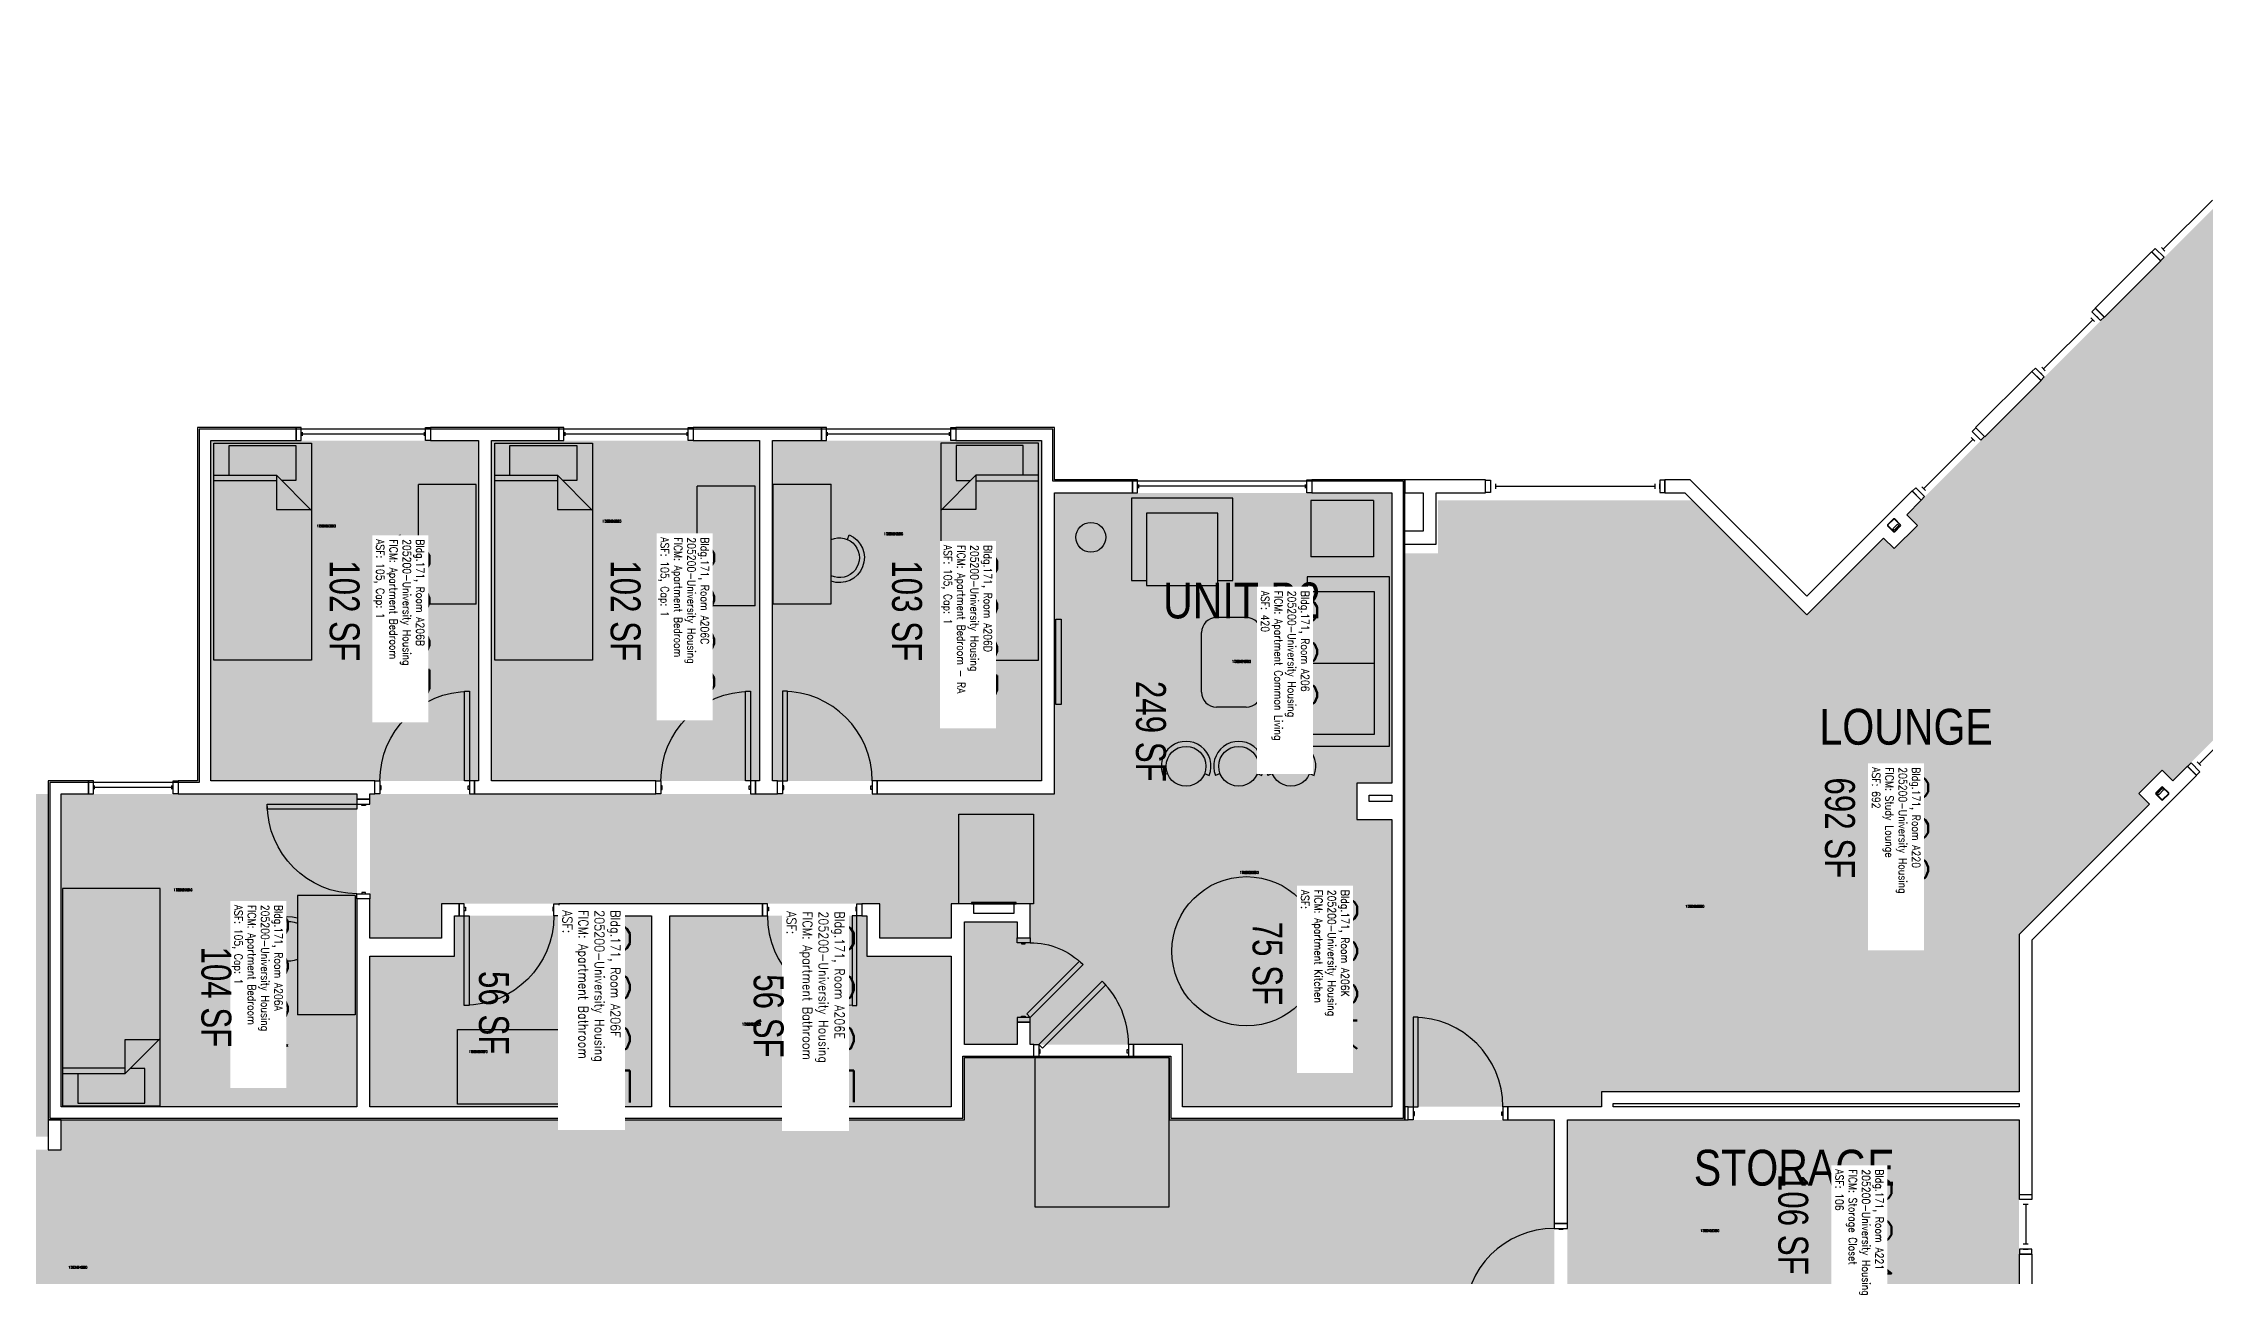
# Model space of a CAD drawing. Header units: inches. Extents: x -24 to 3257, y -489 to 2081.
# Drawn here: x 1097 to 1966, y 1105 to 1601 of the extents above; entities that cross this region are included whole.
import ezdxf
from ezdxf.enums import TextEntityAlignment as Align

# ---------------------------------------------------------------- set-up
doc = ezdxf.new("R2010")
doc.units = ezdxf.units.IN
doc.header["$LTSCALE"] = 48
doc.header["$MEASUREMENT"] = 0
for name, color, linetype in [('A-AREA-IDEN', 1, 'Continuous'), ('A-AREA-UNIT', 1, 'Continuous'), ('A-DOOR', 2, 'Continuous'), ('A-FLOR-ACCS', 2, 'Continuous'), ('A-FURN', 3, 'Continuous'), ('A-GLAZ', 1, 'Continuous'), ('A-IDEN-RNUM', 7, 'Continuous'), ('A-IDEN-SNUM', 4, 'Continuous'), ('A-IDEN-VNUM', 4, 'Continuous'), ('A-WALL', 5, 'Continuous'), ('AREA-TEXT', 3, 'Continuous'), ('E-POWR', 2, 'Continuous'), ('Rooms-Category-Color', 7, 'Continuous'), ('Rooms-College-Color', 7, 'Continuous'), ('Rooms-Department-Color', 7, 'Continuous'), ('Rooms-Division-Color', 7, 'Continuous'), ('Rooms-Information', 7, 'Continuous')]:
    doc.layers.add(name, color=color, linetype=linetype)
doc.styles.add('AREA', font='arial.ttf', dxfattribs={"width": 0.75, "height": 12})
doc.styles.add('ROOMSNUMBER', font='txt.shx', dxfattribs={"height": 0.03})
doc.styles.add('ROOMVNUMBER', font='simplex.shx', dxfattribs={"width": 0.85})
doc.styles.get("Standard").update_dxf_attribs({"font": 'ARIALN.TTF'})

# ---------------------------------------------------------------- blocks, each defined once
blk = doc.blocks.new('A$C4D89189E')
for p, q in [((0, 48), (0, 0)), ((0, 48), (23.25, 48)), ((23.25, 48), (23.25, 0)), ((29.75, 22.18), (30.53, 20.35)), ((0, 0), (23.25, 0.01))]:
    blk.add_line(p, q)
for radius, start, end in [(10, 293.20604, 109.52969), (8, 245.29988, 114.70012)]:
    blk.add_arc((26.59, 29.54), radius, start, end)
blk = doc.blocks.new('LUVSEAT')
at = {"layer": 'A-FURN'}
for p, q in [((-6, 28), (-35, 28)), ((-35, 28), (-35, -29.21)), ((0, 34), (-33, 34)), ((-33, 34), (-33, 28)), ((-6, -29.21), (-6, 28)), ((0, -34), (0, 34)), ((-35, -0.6), (-6, -0.6)), ((-35, -29.21), (-6, -29.21)), ((-33, -29.21), (-33, -34)), ((-33, -34), (0, -34))]:
    blk.add_line(p, q, dxfattribs=at)
blk = doc.blocks.new('Bar stool')
at = {"layer": 'A-FURN'}
for p, q in [((-7.43, -2.97), (-9.29, -3.71)), ((7.43, -2.97), (9.29, -3.71))]:
    blk.add_line(p, q, dxfattribs=at)
blk.add_circle((0, 0), 8, dxfattribs=at)
blk.add_arc((0, 0), 10, 338.20604, 201.79396, dxfattribs=at)
blk = doc.blocks.new('5ft_Diameter')
blk.add_circle((0, 0), 30)
blk = doc.blocks.new('30x48')
at = {"layer": 'A-FLOR-ACCS'}
blk.add_lwpolyline([(0, 30), (48, 30), (48, 0), (0, 0)], close=True, dxfattribs=at)
blk = doc.blocks.new('HC 54X60')
at = {"layer": 'A-FLOR-ACCS'}
blk.add_lwpolyline([(455.59, -685.59), (455.59, -745.59), (509.59, -745.59), (509.59, -685.59)], close=True, dxfattribs=at)
blk = doc.blocks.new('BED_TWIN')
at = {"linetype": 'Continuous'}
for p, q in [((87.250002, 19.500025), (0, 19.500025)), ((0, 19.500025), (0, -19.740625)), ((12.96, 19.500025), (12.96, -5.659925)), ((15.12, -5.659925), (15.12, 19.500025)), ((87.250002, -19.740625), (87.250002, 19.504725)), ((12.96, 13.379975), (0.99222, 13.379975)), ((1, 13.376575), (1, -13.500025)), ((27.040597, -19.740625), (12.96, -5.659925)), ((12.96, -5.659925), (26.64, -5.659925)), ((15, -13.500025), (15, -7.717325)), ((26.64, -5.659925), (26.64, -19.340025)), ((1, -13.500025), (15, -13.500025)), ((0, -19.740625), (87.252733, -19.740625))]:
    blk.add_line(p, q, dxfattribs=at)
blk = doc.blocks.new('TV')
at = {"layer": 'A-FURN'}
blk.add_lwpolyline([(464.06, -449.82), (466.21, -449.82), (466.21, -484.13), (464.06, -484.13)], close=True, dxfattribs=at)
blk = doc.blocks.new('singleseat')
at = {"layer": 'A-FURN'}
for p, q in [((535.06, -401.29), (494.46, -401.29)), ((494.46, -401.29), (494.46, -434.29)), ((529.06, -407.29), (500.46, -407.29)), ((500.46, -407.29), (500.46, -436.29)), ((529.06, -436.29), (529.06, -407.29)), ((529.06, -436.29), (529.06, -407.29)), ((535.06, -434.29), (535.06, -401.29)), ((494.46, -434.29), (500.46, -434.29)), ((529.06, -434.29), (533.85, -434.29)), ((529.06, -434.29), (535.06, -434.29)), ((500.46, -436.29), (529.06, -436.29))]:
    blk.add_line(p, q, dxfattribs=at)

msp = doc.modelspace()

# ---------------------------------------------------------------- hatches: boundary and pattern name
h = msp.add_hatch()
h.set_pattern_fill('ANSI31', color=256, style=0)
h.set_pattern_definition([(45, (1039.71383, 1819.33743), (-0.088388348, 0.088388348), [])])
h.paths.add_polyline_path([(1371.18, 1235.39), (1429.92, 1235.39), (1429.92, 1226.18), (1371.18, 1226.18)], flags=9)
at = {"layer": 'Rooms-Category-Color', "true_color": 0x728ef3}
for points in [[(1890.7, 1179.49), (1890.7, 1242.8), (1943.08, 1295.17), (1938.83, 1299.41), (1948.2, 1308.78), (1952.45, 1304.54), (2141.96, 1494.05), (2035.07, 1600.94), (1845.56, 1411.43), (1849.8, 1407.18), (1840.43, 1397.82), (1836.19, 1402.06), (1805.39, 1371.26), (1759.4, 1417.24), (1657.2, 1417.24), (1657.2, 1395.99), (1643.95, 1395.99), (1643.95, 1173.49), (1722.95, 1173.49), (1722.95, 1179.49)], [(1164.2, 1441.24), (1271.82, 1441.24), (1271.82, 1304.49), (1164.2, 1304.49)], [(1277.07, 1441.24), (1384.7, 1441.24), (1384.7, 1304.49), (1277.07, 1304.49)], [(1389.95, 1441.24), (1497.95, 1441.24), (1497.95, 1304.49), (1389.95, 1304.49)], [(1638.7, 1303.62), (1554.55, 1303.62), (1554.55, 1198.49), (1493.43, 1198.49), (1493.43, 1207.44), (1488.18, 1207.44), (1488.18, 1198.49), (1466.98, 1198.49), (1466.98, 1247.87), (1488.18, 1247.87), (1488.18, 1241.44), (1493.43, 1241.44), (1493.43, 1255.12), (1461.73, 1255.12), (1461.73, 1241.24), (1432.98, 1241.24), (1432.98, 1255.12), (1256.95, 1255.12), (1256.95, 1241.24), (1228.2, 1241.24), (1228.2, 1299.24), (1503.2, 1299.24), (1503.2, 1420.24), (1638.7, 1420.24)], [(1554.55, 1173.49), (1554.55, 1303.62), (1624.7, 1303.62), (1624.7, 1288.99), (1638.7, 1288.99), (1638.7, 1173.49)], [(915.25, 1299.24), (1098.95, 1299.24), (1098.95, 1161.5), (915.25, 1161.5)], [(1104.2, 1173.49), (1104.2, 1299.24), (1222.95, 1299.24), (1222.95, 1173.49)], [(1228.2, 1173.49), (1341.34, 1173.49), (1341.34, 1250.24), (1262.2, 1250.24), (1262.2, 1233.99), (1228.2, 1233.99)], [(1348.59, 1250.24), (1348.59, 1173.49), (1461.73, 1173.49), (1461.73, 1233.99), (1427.73, 1233.99), (1427.73, 1250.24)], [(1890.7, 1084.25), (1890.7, 1168.24), (1709.2, 1168.24), (1709.2, 1084.25)]]:
    msp.add_hatch(color=171, dxfattribs=at).paths.add_polyline_path(points)
at = {"layer": 'Rooms-Category-Color', "true_color": 0xadadad}
msp.add_hatch(color=253, dxfattribs=at).paths.add_polyline_path([(547.22, 1084.25), (609.5, 1084.25), (609.5, 965.5), (687.5, 965.5), (687.5, 1084.25), (855.25, 1084.25), (855.25, 1060.25), (1158.95, 1060.25), (1158.95, 1084.25), (1578.7, 1084.25), (1703.95, 1084.25), (1703.95, 1168.24), (1549.3, 1168.24), (1549.3, 1193.24), (1466.98, 1193.24), (1466.98, 1168.24), (1104.2, 1168.24), (1104.2, 1156.25), (910, 1156.25), (910, 1168.24), (547.22, 1168.24), (547.22, 1084.25)])
at = {"layer": 'Rooms-College-Color', "true_color": 0xadadad}
for points in [[(1890.7, 1179.49), (1890.7, 1242.8), (1943.08, 1295.17), (1938.83, 1299.41), (1948.2, 1308.78), (1952.45, 1304.54), (2141.96, 1494.05), (2035.07, 1600.94), (1845.56, 1411.43), (1849.8, 1407.18), (1840.43, 1397.82), (1836.19, 1402.06), (1805.39, 1371.26), (1759.4, 1417.24), (1657.2, 1417.24), (1657.2, 1395.99), (1643.95, 1395.99), (1643.95, 1173.49), (1722.95, 1173.49), (1722.95, 1179.49)], [(1164.2, 1441.24), (1271.82, 1441.24), (1271.82, 1304.49), (1164.2, 1304.49)], [(1277.07, 1441.24), (1384.7, 1441.24), (1384.7, 1304.49), (1277.07, 1304.49)], [(1389.95, 1441.24), (1497.95, 1441.24), (1497.95, 1304.49), (1389.95, 1304.49)], [(1638.7, 1303.62), (1554.55, 1303.62), (1554.55, 1198.49), (1493.43, 1198.49), (1493.43, 1207.44), (1488.18, 1207.44), (1488.18, 1198.49), (1466.98, 1198.49), (1466.98, 1247.87), (1488.18, 1247.87), (1488.18, 1241.44), (1493.43, 1241.44), (1493.43, 1255.12), (1461.73, 1255.12), (1461.73, 1241.24), (1432.98, 1241.24), (1432.98, 1255.12), (1256.95, 1255.12), (1256.95, 1241.24), (1228.2, 1241.24), (1228.2, 1299.24), (1503.2, 1299.24), (1503.2, 1420.24), (1638.7, 1420.24)], [(1554.55, 1173.49), (1554.55, 1303.62), (1624.7, 1303.62), (1624.7, 1288.99), (1638.7, 1288.99), (1638.7, 1173.49)], [(915.25, 1299.24), (1098.95, 1299.24), (1098.95, 1161.5), (915.25, 1161.5)], [(1104.2, 1173.49), (1104.2, 1299.24), (1222.95, 1299.24), (1222.95, 1173.49)], [(1228.2, 1173.49), (1341.34, 1173.49), (1341.34, 1250.24), (1262.2, 1250.24), (1262.2, 1233.99), (1228.2, 1233.99)], [(1348.59, 1250.24), (1348.59, 1173.49), (1461.73, 1173.49), (1461.73, 1233.99), (1427.73, 1233.99), (1427.73, 1250.24)], [(547.22, 1084.25), (609.5, 1084.25), (609.5, 965.5), (687.5, 965.5), (687.5, 1084.25), (855.25, 1084.25), (855.25, 1060.25), (1158.95, 1060.25), (1158.95, 1084.25), (1578.7, 1084.25), (1703.95, 1084.25), (1703.95, 1168.24), (1549.3, 1168.24), (1549.3, 1193.24), (1466.98, 1193.24), (1466.98, 1168.24), (1104.2, 1168.24), (1104.2, 1156.25), (910, 1156.25), (910, 1168.24), (547.22, 1168.24), (547.22, 1084.25)], [(1890.7, 1084.25), (1890.7, 1168.24), (1709.2, 1168.24), (1709.2, 1084.25)]]:
    msp.add_hatch(color=253, dxfattribs=at).paths.add_polyline_path(points)
at = {"layer": 'Rooms-Department-Color', "true_color": 0x604aed}
for points in [[(1890.7, 1179.49), (1890.7, 1242.8), (1943.08, 1295.17), (1938.83, 1299.41), (1948.2, 1308.78), (1952.45, 1304.54), (2141.96, 1494.05), (2035.07, 1600.94), (1845.56, 1411.43), (1849.8, 1407.18), (1840.43, 1397.82), (1836.19, 1402.06), (1805.39, 1371.26), (1759.4, 1417.24), (1657.2, 1417.24), (1657.2, 1395.99), (1643.95, 1395.99), (1643.95, 1173.49), (1722.95, 1173.49), (1722.95, 1179.49)], [(1164.2, 1441.24), (1271.82, 1441.24), (1271.82, 1304.49), (1164.2, 1304.49)], [(1277.07, 1441.24), (1384.7, 1441.24), (1384.7, 1304.49), (1277.07, 1304.49)], [(1389.95, 1441.24), (1497.95, 1441.24), (1497.95, 1304.49), (1389.95, 1304.49)], [(1638.7, 1303.62), (1554.55, 1303.62), (1554.55, 1198.49), (1493.43, 1198.49), (1493.43, 1207.44), (1488.18, 1207.44), (1488.18, 1198.49), (1466.98, 1198.49), (1466.98, 1247.87), (1488.18, 1247.87), (1488.18, 1241.44), (1493.43, 1241.44), (1493.43, 1255.12), (1461.73, 1255.12), (1461.73, 1241.24), (1432.98, 1241.24), (1432.98, 1255.12), (1256.95, 1255.12), (1256.95, 1241.24), (1228.2, 1241.24), (1228.2, 1299.24), (1503.2, 1299.24), (1503.2, 1420.24), (1638.7, 1420.24)], [(1554.55, 1173.49), (1554.55, 1303.62), (1624.7, 1303.62), (1624.7, 1288.99), (1638.7, 1288.99), (1638.7, 1173.49)], [(915.25, 1299.24), (1098.95, 1299.24), (1098.95, 1161.5), (915.25, 1161.5)], [(1104.2, 1173.49), (1104.2, 1299.24), (1222.95, 1299.24), (1222.95, 1173.49)], [(1228.2, 1173.49), (1341.34, 1173.49), (1341.34, 1250.24), (1262.2, 1250.24), (1262.2, 1233.99), (1228.2, 1233.99)], [(1348.59, 1250.24), (1348.59, 1173.49), (1461.73, 1173.49), (1461.73, 1233.99), (1427.73, 1233.99), (1427.73, 1250.24)], [(1890.7, 1084.25), (1890.7, 1168.24), (1709.2, 1168.24), (1709.2, 1084.25)]]:
    msp.add_hatch(color=173, dxfattribs=at).paths.add_polyline_path(points)
at = {"layer": 'Rooms-Department-Color', "true_color": 0xacacac}
msp.add_hatch(color=253, dxfattribs=at).paths.add_polyline_path([(547.22, 1084.25), (609.5, 1084.25), (609.5, 965.5), (687.5, 965.5), (687.5, 1084.25), (855.25, 1084.25), (855.25, 1060.25), (1158.95, 1060.25), (1158.95, 1084.25), (1578.7, 1084.25), (1703.95, 1084.25), (1703.95, 1168.24), (1549.3, 1168.24), (1549.3, 1193.24), (1466.98, 1193.24), (1466.98, 1168.24), (1104.2, 1168.24), (1104.2, 1156.25), (910, 1156.25), (910, 1168.24), (547.22, 1168.24), (547.22, 1084.25)])
at = {"layer": 'Rooms-Division-Color', "true_color": 0x604aed}
for points in [[(1890.7, 1179.49), (1890.7, 1242.8), (1943.08, 1295.17), (1938.83, 1299.41), (1948.2, 1308.78), (1952.45, 1304.54), (2141.96, 1494.05), (2035.07, 1600.94), (1845.56, 1411.43), (1849.8, 1407.18), (1840.43, 1397.82), (1836.19, 1402.06), (1805.39, 1371.26), (1759.4, 1417.24), (1657.2, 1417.24), (1657.2, 1395.99), (1643.95, 1395.99), (1643.95, 1173.49), (1722.95, 1173.49), (1722.95, 1179.49)], [(1164.2, 1441.24), (1271.82, 1441.24), (1271.82, 1304.49), (1164.2, 1304.49)], [(1277.07, 1441.24), (1384.7, 1441.24), (1384.7, 1304.49), (1277.07, 1304.49)], [(1389.95, 1441.24), (1497.95, 1441.24), (1497.95, 1304.49), (1389.95, 1304.49)], [(1638.7, 1303.62), (1554.55, 1303.62), (1554.55, 1198.49), (1493.43, 1198.49), (1493.43, 1207.44), (1488.18, 1207.44), (1488.18, 1198.49), (1466.98, 1198.49), (1466.98, 1247.87), (1488.18, 1247.87), (1488.18, 1241.44), (1493.43, 1241.44), (1493.43, 1255.12), (1461.73, 1255.12), (1461.73, 1241.24), (1432.98, 1241.24), (1432.98, 1255.12), (1256.95, 1255.12), (1256.95, 1241.24), (1228.2, 1241.24), (1228.2, 1299.24), (1503.2, 1299.24), (1503.2, 1420.24), (1638.7, 1420.24)], [(1554.55, 1173.49), (1554.55, 1303.62), (1624.7, 1303.62), (1624.7, 1288.99), (1638.7, 1288.99), (1638.7, 1173.49)], [(915.25, 1299.24), (1098.95, 1299.24), (1098.95, 1161.5), (915.25, 1161.5)], [(1104.2, 1173.49), (1104.2, 1299.24), (1222.95, 1299.24), (1222.95, 1173.49)], [(1228.2, 1173.49), (1341.34, 1173.49), (1341.34, 1250.24), (1262.2, 1250.24), (1262.2, 1233.99), (1228.2, 1233.99)], [(1348.59, 1250.24), (1348.59, 1173.49), (1461.73, 1173.49), (1461.73, 1233.99), (1427.73, 1233.99), (1427.73, 1250.24)], [(1890.7, 1084.25), (1890.7, 1168.24), (1709.2, 1168.24), (1709.2, 1084.25)]]:
    msp.add_hatch(color=173, dxfattribs=at).paths.add_polyline_path(points)
at = {"layer": 'Rooms-Division-Color', "true_color": 0xadadad}
msp.add_hatch(color=253, dxfattribs=at).paths.add_polyline_path([(547.22, 1084.25), (609.5, 1084.25), (609.5, 965.5), (687.5, 965.5), (687.5, 1084.25), (855.25, 1084.25), (855.25, 1060.25), (1158.95, 1060.25), (1158.95, 1084.25), (1578.7, 1084.25), (1703.95, 1084.25), (1703.95, 1168.24), (1549.3, 1168.24), (1549.3, 1193.24), (1466.98, 1193.24), (1466.98, 1168.24), (1104.2, 1168.24), (1104.2, 1156.25), (910, 1156.25), (910, 1168.24), (547.22, 1168.24), (547.22, 1084.25)])

# ---------------------------------------------------------------- linework, layer by layer
at = {"layer": 'A-AREA-UNIT'}
for p, q in [((1159.57, 1445.87), (1159.57, 1303.87)), ((1502.57, 1445.87), (1159.57, 1445.87)), ((1502.57, 1424.87), (1502.57, 1445.87)), ((1643.32, 1424.87), (1502.57, 1424.87)), ((1643.32, 1168.87), (1643.32, 1424.87)), ((1159.57, 1303.87), (1099.57, 1303.87)), ((1099.57, 1303.87), (1099.57, 1168.87)), ((1466.35, 1168.87), (1466.35, 1193.87)), ((1466.35, 1193.87), (1549.93, 1193.87)), ((1549.93, 1193.87), (1549.93, 1168.87)), ((1099.57, 1168.87), (1466.35, 1168.87)), ((1549.93, 1168.87), (1643.32, 1168.87))]:
    msp.add_line(p, q, dxfattribs=at)
at = {"layer": 'A-DOOR'}
for p, q in [((1840.17, 1409.75), (1837.87, 1407.45)), ((1840.3, 1409.62), (1838, 1407.32)), ((1842.86, 1407.32), (1840.56, 1409.62)), ((1842.99, 1407.45), (1840.7, 1409.75)), ((1837.87, 1406.92), (1840.17, 1404.62)), ((1838, 1407.05), (1840.3, 1404.75)), ((1840.56, 1404.75), (1842.86, 1407.05)), ((1840.7, 1404.62), (1842.99, 1406.92)), ((1947.94, 1301.98), (1945.64, 1299.68)), ((1945.64, 1299.15), (1947.94, 1296.85)), ((1948.07, 1301.84), (1945.77, 1299.55)), ((1945.77, 1299.28), (1948.07, 1296.98)), ((1950.63, 1299.55), (1948.34, 1301.84)), ((1948.34, 1296.98), (1950.63, 1299.28)), ((1950.77, 1299.68), (1948.47, 1301.98)), ((1948.47, 1296.85), (1950.77, 1299.15)), ((1649.32, 1209.49), (1647.32, 1209.49)), ((1647.32, 1209.49), (1647.32, 1173.49)), ((1649.32, 1173.49), (1649.32, 1209.49)), ((1645.32, 1168.24), (1645.32, 1173.49)), ((1645.32, 1173.49), (1647.32, 1173.49)), ((1647.32, 1173.49), (1649.32, 1173.49)), ((1647.32, 1173.49), (1647.32, 1168.24)), ((1685.32, 1173.49), (1683.32, 1173.49)), ((1683.32, 1173.49), (1683.32, 1168.24)), ((1685.32, 1168.24), (1685.32, 1173.49)), ((1647.32, 1168.24), (1645.32, 1168.24)), ((1647.82, 1171.49), (1647.32, 1171.49)), ((1647.32, 1171.49), (1647.32, 1169.99)), ((1647.32, 1169.99), (1647.82, 1169.99)), ((1647.82, 1169.99), (1647.82, 1171.49)), ((1682.82, 1169.99), (1682.82, 1171.49)), ((1682.82, 1171.49), (1683.32, 1171.49)), ((1683.32, 1169.99), (1682.82, 1169.99)), ((1683.32, 1171.49), (1683.32, 1169.99)), ((1683.32, 1168.24), (1685.32, 1168.24)), ((1709.2, 1126.63), (1703.95, 1126.63)), ((1703.95, 1126.63), (1703.95, 1124.63)), ((1703.95, 1124.63), (1709.2, 1124.63)), ((1705.95, 1124.13), (1705.95, 1124.63)), ((1705.95, 1124.63), (1707.45, 1124.63)), ((1707.45, 1124.13), (1705.95, 1124.13)), ((1707.45, 1124.63), (1707.45, 1124.13)), ((1709.2, 1124.63), (1709.2, 1126.63))]:
    msp.add_line(p, q, dxfattribs=at)
for points in [[(1268.2, 1304.49), (1266.2, 1304.49), (1266.2, 1340.49), (1268.2, 1340.49)], [(1381.07, 1304.49), (1379.07, 1304.49), (1379.07, 1340.49), (1381.07, 1340.49)], [(1393.95, 1304.49), (1395.95, 1304.49), (1395.95, 1340.49), (1393.95, 1340.49)], [(1232.2, 1299.24), (1230.2, 1299.24), (1230.2, 1304.49), (1232.2, 1304.49)], [(1268.2, 1299.24), (1270.2, 1299.24), (1270.2, 1304.49), (1268.2, 1304.49)], [(1345.07, 1299.24), (1343.07, 1299.24), (1343.07, 1304.49), (1345.07, 1304.49)], [(1381.07, 1299.24), (1383.07, 1299.24), (1383.07, 1304.49), (1381.07, 1304.49)], [(1393.95, 1299.24), (1391.95, 1299.24), (1391.95, 1304.49), (1393.95, 1304.49)], [(1429.95, 1299.24), (1431.95, 1299.24), (1431.95, 1304.49), (1429.95, 1304.49)], [(1222.95, 1295.12), (1222.95, 1293.12), (1186.95, 1293.12), (1186.95, 1295.12)], [(1228.2, 1295.12), (1228.2, 1297.12), (1222.95, 1297.12), (1222.95, 1295.12)], [(1226.45, 1295.12), (1226.45, 1294.62), (1224.95, 1294.62), (1224.95, 1295.12)], [(1232.2, 1300.99), (1232.7, 1300.99), (1232.7, 1302.49), (1232.2, 1302.49)], [(1268.2, 1300.99), (1267.7, 1300.99), (1267.7, 1302.49), (1268.2, 1302.49)], [(1345.07, 1300.99), (1345.57, 1300.99), (1345.57, 1302.49), (1345.07, 1302.49)], [(1381.07, 1300.99), (1380.57, 1300.99), (1380.57, 1302.49), (1381.07, 1302.49)], [(1393.95, 1300.99), (1394.45, 1300.99), (1394.45, 1302.49), (1393.95, 1302.49)], [(1429.95, 1300.99), (1429.45, 1300.99), (1429.45, 1302.49), (1429.95, 1302.49)], [(1228.2, 1259.12), (1228.2, 1257.12), (1222.95, 1257.12), (1222.95, 1259.12)], [(1226.45, 1259.12), (1226.45, 1259.62), (1224.95, 1259.62), (1224.95, 1259.12)], [(1266.09, 1255.12), (1264.09, 1255.12), (1264.09, 1250.24), (1266.09, 1250.24)], [(1266.09, 1253.74), (1266.59, 1253.74), (1266.59, 1252.24), (1266.09, 1252.24)], [(1302.09, 1253.74), (1301.59, 1253.74), (1301.59, 1252.24), (1302.09, 1252.24)], [(1302.09, 1255.12), (1304.09, 1255.12), (1304.09, 1250.24), (1302.09, 1250.24)], [(1387.84, 1255.12), (1385.84, 1255.12), (1385.84, 1250.24), (1387.84, 1250.24)], [(1387.84, 1253.74), (1388.34, 1253.74), (1388.34, 1252.24), (1387.84, 1252.24)], [(1423.84, 1253.74), (1423.34, 1253.74), (1423.34, 1252.24), (1423.84, 1252.24)], [(1423.84, 1255.12), (1425.84, 1255.12), (1425.84, 1250.24), (1423.84, 1250.24)], [(1266.09, 1250.24), (1268.09, 1250.24), (1268.09, 1214.24), (1266.09, 1214.24)], [(1423.84, 1250.24), (1421.84, 1250.24), (1421.84, 1214.24), (1423.84, 1214.24)], [(1488.18, 1239.44), (1488.18, 1241.44), (1493.43, 1241.44), (1493.43, 1239.44)], [(1489.93, 1239.44), (1489.93, 1238.94), (1491.43, 1238.94), (1491.43, 1239.44)], [(1493.43, 1209.44), (1492.01, 1210.86), (1513.23, 1232.07), (1514.64, 1230.66)], [(1496.91, 1198.49), (1498.33, 1197.08), (1523.78, 1222.54), (1522.37, 1223.95)], [(1488.18, 1209.44), (1488.18, 1207.44), (1493.43, 1207.44), (1493.43, 1209.44)], [(1489.93, 1209.44), (1489.93, 1209.94), (1491.43, 1209.94), (1491.43, 1209.44)], [(1496.91, 1193.24), (1494.91, 1193.24), (1494.91, 1198.49), (1496.91, 1198.49)], [(1496.91, 1194.99), (1497.41, 1194.99), (1497.41, 1196.49), (1496.91, 1196.49)], [(1532.91, 1194.99), (1532.41, 1194.99), (1532.41, 1196.49), (1532.91, 1196.49)], [(1532.91, 1193.24), (1534.91, 1193.24), (1534.91, 1198.49), (1532.91, 1198.49)]]:
    msp.add_lwpolyline(points, close=True, dxfattribs=at)
for centre, radius, start, end in [((1838.13, 1407.18), 0.375, 135, 225), ((1838.13, 1407.18), 0.187, 135, 225), ((1840.43, 1409.48), 0.375, 45, 135), ((1840.43, 1409.48), 0.188, 45, 135), ((1842.73, 1407.18), 0.188, 315, 45), ((1842.73, 1407.18), 0.375, 315, 45), ((1840.43, 1404.89), 0.375, 225, 315), ((1840.43, 1404.89), 0.188, 225, 315), ((1393.95, 1304.49), 36, 0, 90), ((1945.9, 1299.41), 0.375, 135, 225), ((1945.9, 1299.41), 0.187, 135, 225), ((1948.2, 1301.71), 0.375, 45, 135), ((1948.2, 1297.11), 0.375, 225, 315), ((1948.2, 1301.71), 0.188, 45, 135), ((1948.2, 1297.11), 0.188, 225, 315), ((1950.5, 1299.41), 0.188, 315, 45), ((1950.5, 1299.41), 0.375, 315, 45), ((1423.84, 1250.24), 36, 180, 270), ((1496.91, 1198.49), 36, 0, 45), ((1647.32, 1173.49), 36, 360, 90), ((1703.95, 1088.63), 36, 90, 180)]:
    msp.add_arc(centre, radius, start, end, dxfattribs=at)
at = {"layer": 'A-DOOR', "extrusion": (0, 0, -1)}
for centre, radius, start, end in [((-1268.2, 1304.49), 36, 0, 90), ((-1381.07, 1304.49), 36, 0, 90), ((-1222.95, 1295.12), 36, 270, 0), ((-1266.09, 1250.24), 36, 180, 270), ((-1493.43, 1209.44), 30, 90, 135)]:
    msp.add_arc(centre, radius, start, end, dxfattribs=at)
at = {"layer": 'A-FLOR-ACCS'}
msp.add_lwpolyline([(1464.78, 1255.12), (1464.78, 1291.12), (1494.78, 1291.12), (1494.78, 1255.12)], close=True, dxfattribs=at)
at = {"layer": 'A-FURN'}
for p, q in [((1606.14, 1417.22), (1606.14, 1394.47)), ((1631.39, 1417.22), (1606.14, 1417.22)), ((1631.39, 1417.22), (1631.39, 1394.47)), ((1631.39, 1394.47), (1606.14, 1394.47)), ((1562.24, 1340.11), (1562.24, 1364.11)), ((1580.24, 1370.11), (1568.24, 1370.11)), ((1586.24, 1340.11), (1586.24, 1364.11)), ((1580.24, 1334.11), (1568.24, 1334.11))]:
    msp.add_line(p, q, dxfattribs=at)
for centre, radius in [((1517.8, 1402.37), 6), ((1598.18, 1310.35), 8)]:
    msp.add_circle(centre, radius, dxfattribs=at)
for centre, start, end in [((1568.24, 1364.11), 90, 180), ((1580.24, 1364.11), 0, 90), ((1568.24, 1340.11), 180, 270), ((1580.24, 1340.11), 270, 0)]:
    msp.add_arc(centre, 6, start, end, dxfattribs=at)
at = {"layer": 'A-GLAZ'}
for p, q in [((1948.54, 1518.12), (1968.34, 1537.92)), ((1943.95, 1517.06), (1945.36, 1518.48)), ((1947.48, 1513.53), (1943.95, 1517.06)), ((1945.36, 1518.48), (1948.9, 1514.94)), ((1946.42, 1517.42), (1947.84, 1516)), ((1948.9, 1514.94), (1947.48, 1513.53)), ((1947.84, 1518.83), (1949.25, 1517.42)), ((1921.32, 1494.44), (1919.91, 1493.02)), ((1924.85, 1490.9), (1921.32, 1494.44)), ((1920.26, 1489.84), (1900.46, 1470.04)), ((1919.55, 1490.55), (1920.97, 1489.13)), ((1919.91, 1493.02), (1923.44, 1489.49)), ((1920.97, 1491.96), (1922.38, 1490.55)), ((1923.44, 1489.49), (1924.85, 1490.9)), ((1895.86, 1468.98), (1897.28, 1470.4)), ((1899.4, 1465.45), (1895.86, 1468.98)), ((1897.28, 1470.4), (1900.81, 1466.86)), ((1899.75, 1467.92), (1898.34, 1469.33)), ((1899.75, 1470.75), (1901.17, 1469.33)), ((1900.81, 1466.86), (1899.4, 1465.45)), ((1201.04, 1443.12), (1201.04, 1444.62)), ((1250.04, 1443.87), (1201.04, 1443.87)), ((1250.04, 1443.12), (1250.04, 1444.62)), ((1306.57, 1443.12), (1306.57, 1444.62)), ((1355.57, 1443.87), (1306.57, 1443.87)), ((1355.57, 1443.12), (1355.57, 1444.62)), ((1412.04, 1443.12), (1412.04, 1444.62)), ((1461.04, 1443.87), (1412.04, 1443.87)), ((1461.04, 1443.12), (1461.04, 1444.62)), ((1871.47, 1442.46), (1872.88, 1441.05)), ((1873.24, 1446.35), (1871.82, 1444.94)), ((1871.82, 1444.94), (1875.36, 1441.4)), ((1872.88, 1443.88), (1874.3, 1442.46)), ((1876.77, 1442.82), (1873.24, 1446.35)), ((1875.36, 1441.4), (1876.77, 1442.82)), ((1872.18, 1441.76), (1852.38, 1421.96)), ((1676.33, 1420.37), (1676.33, 1425.37)), ((1676.33, 1425.37), (1678.33, 1425.37)), ((1678.33, 1425.37), (1678.33, 1420.37)), ((1748.33, 1425.37), (1746.33, 1425.37)), ((1746.33, 1425.37), (1746.33, 1420.37)), ((1748.33, 1420.37), (1748.33, 1425.37)), ((1537.08, 1422.12), (1537.08, 1423.62)), ((1604.08, 1422.87), (1537.08, 1422.87)), ((1604.08, 1422.12), (1604.08, 1423.62)), ((1678.33, 1420.37), (1676.33, 1420.37)), ((1678.33, 1423.87), (1678.33, 1421.87)), ((1680.33, 1423.87), (1680.33, 1421.87)), ((1680.33, 1422.87), (1744.33, 1422.87)), ((1744.33, 1423.87), (1744.33, 1421.87)), ((1746.33, 1421.87), (1746.33, 1423.87)), ((1746.33, 1420.37), (1748.33, 1420.37)), ((1847.78, 1420.9), (1849.19, 1422.31)), ((1851.32, 1417.36), (1847.78, 1420.9)), ((1849.19, 1422.31), (1852.73, 1418.78)), ((1851.67, 1419.84), (1850.26, 1421.25)), ((1852.73, 1418.78), (1851.32, 1417.36)), ((1851.67, 1422.67), (1853.08, 1421.25)), ((1982.78, 1331.16), (1962.98, 1311.36)), ((1963.68, 1310.65), (1962.27, 1312.07)), ((1959.79, 1311.71), (1958.38, 1310.3)), ((1958.38, 1310.3), (1961.92, 1306.76)), ((1963.33, 1308.18), (1959.79, 1311.71)), ((1960.86, 1310.65), (1962.27, 1309.24)), ((1961.92, 1306.76), (1963.33, 1308.18)), ((1117.58, 1301.12), (1117.58, 1302.62)), ((1148.58, 1301.87), (1117.58, 1301.87)), ((1148.58, 1301.12), (1148.58, 1302.62)), ((1890.83, 1136.25), (1890.83, 1138.25)), ((1890.83, 1138.25), (1895.83, 1138.25)), ((1895.83, 1138.25), (1895.83, 1136.25)), ((1895.83, 1136.25), (1890.83, 1136.25)), ((1894.33, 1136.25), (1892.33, 1136.25)), ((1894.33, 1134.25), (1892.33, 1134.25)), ((1893.33, 1134.25), (1893.33, 1118.25)), ((1890.83, 1116.25), (1890.83, 1114.25)), ((1895.83, 1116.25), (1890.83, 1116.25)), ((1890.83, 1114.25), (1895.83, 1114.25)), ((1894.33, 1118.25), (1892.33, 1118.25)), ((1892.33, 1116.25), (1894.33, 1116.25)), ((1895.83, 1114.25), (1895.83, 1116.25))]:
    msp.add_line(p, q, dxfattribs=at)
for points in [[(1200.54, 1446.49), (1198.54, 1446.49), (1198.54, 1441.24), (1200.54, 1441.24)], [(1250.54, 1446.49), (1252.54, 1446.49), (1252.54, 1441.24), (1250.54, 1441.24)], [(1306.07, 1446.49), (1304.07, 1446.49), (1304.07, 1441.24), (1306.07, 1441.24)], [(1356.07, 1446.49), (1358.07, 1446.49), (1358.07, 1441.24), (1356.07, 1441.24)], [(1411.54, 1446.49), (1409.54, 1446.49), (1409.54, 1441.24), (1411.54, 1441.24)], [(1461.54, 1446.49), (1463.54, 1446.49), (1463.54, 1441.24), (1461.54, 1441.24)], [(1536.58, 1425.49), (1534.58, 1425.49), (1534.58, 1420.24), (1536.58, 1420.24)], [(1604.58, 1425.49), (1606.58, 1425.49), (1606.58, 1420.24), (1604.58, 1420.24)], [(1117.08, 1304.49), (1115.08, 1304.49), (1115.08, 1299.24), (1117.08, 1299.24)], [(1149.08, 1304.49), (1151.08, 1304.49), (1151.08, 1299.24), (1149.08, 1299.24)]]:
    msp.add_lwpolyline(points, close=True, dxfattribs=at)
at = {"layer": 'A-WALL'}
for p, q in [((1943.86, 1517.15), (1921.23, 1494.53)), ((1924.94, 1490.81), (1947.57, 1513.44)), ((1947.57, 1513.44), (1943.86, 1517.15)), ((1921.23, 1494.53), (1924.94, 1490.81)), ((1895.78, 1469.07), (1873.15, 1446.44)), ((1899.49, 1465.36), (1895.78, 1469.07)), ((1876.86, 1442.73), (1899.49, 1465.36)), ((1158.95, 1446.49), (1158.95, 1304.49)), ((1198.54, 1446.49), (1158.95, 1446.49)), ((1198.54, 1441.24), (1198.54, 1446.49)), ((1252.54, 1446.49), (1252.54, 1441.24)), ((1304.07, 1446.49), (1252.54, 1446.49)), ((1304.07, 1441.24), (1304.07, 1446.49)), ((1409.54, 1446.49), (1358.07, 1446.49)), ((1358.07, 1446.49), (1358.07, 1441.24)), ((1409.54, 1441.24), (1409.54, 1446.49)), ((1503.2, 1446.49), (1463.54, 1446.49)), ((1463.54, 1446.49), (1463.54, 1441.24)), ((1503.2, 1425.49), (1503.2, 1446.49)), ((1873.15, 1446.44), (1876.86, 1442.73)), ((1164.2, 1304.49), (1164.2, 1441.24)), ((1164.2, 1441.24), (1198.54, 1441.24)), ((1252.54, 1441.24), (1271.82, 1441.24)), ((1271.82, 1441.24), (1271.82, 1304.49)), ((1277.07, 1304.49), (1277.07, 1441.24)), ((1277.07, 1441.24), (1304.07, 1441.24)), ((1358.07, 1441.24), (1384.7, 1441.24)), ((1384.7, 1441.24), (1384.7, 1304.49)), ((1389.95, 1441.24), (1409.54, 1441.24)), ((1389.95, 1304.49), (1389.95, 1441.24)), ((1463.54, 1441.24), (1497.95, 1441.24)), ((1497.95, 1441.24), (1497.95, 1304.49)), ((1534.58, 1425.49), (1503.2, 1425.49)), ((1534.58, 1420.24), (1534.58, 1425.49)), ((1643.95, 1425.49), (1606.58, 1425.49)), ((1606.58, 1425.49), (1606.58, 1420.24)), ((1676.33, 1425.49), (1643.95, 1425.49)), ((1643.95, 1425.49), (1643.95, 1420.24)), ((1643.95, 1168.24), (1643.95, 1425.49)), ((1676.33, 1420.24), (1676.33, 1425.49)), ((1758.58, 1425.49), (1748.33, 1425.49)), ((1748.33, 1425.49), (1748.33, 1420.24)), ((1805.39, 1378.68), (1758.58, 1425.49)), ((1503.2, 1299.24), (1503.2, 1420.24)), ((1503.2, 1420.24), (1534.58, 1420.24)), ((1606.58, 1420.24), (1638.7, 1420.24)), ((1638.7, 1420.24), (1638.7, 1303.62)), ((1643.95, 1420.24), (1651.32, 1420.24)), ((1651.32, 1420.24), (1651.32, 1404.87)), ((1656.57, 1420.24), (1676.33, 1420.24)), ((1656.57, 1399.62), (1656.57, 1420.24)), ((1748.33, 1420.24), (1756.4, 1420.24)), ((1756.4, 1420.24), (1805.39, 1371.26)), ((1847.69, 1420.99), (1805.39, 1378.68)), ((1845.56, 1411.43), (1851.4, 1417.27)), ((1851.4, 1417.27), (1847.69, 1420.99)), ((1839.9, 1405.77), (1841.85, 1407.71)), ((1841.85, 1407.71), (1842.38, 1407.18)), ((1849.8, 1407.18), (1845.56, 1411.43)), ((1651.32, 1404.87), (1643.32, 1404.87)), ((1643.32, 1404.87), (1643.32, 1399.62)), ((1643.32, 1399.62), (1656.57, 1399.62)), ((1805.39, 1371.26), (1836.19, 1402.06)), ((1836.19, 1402.06), (1840.43, 1397.82)), ((1840.43, 1405.24), (1839.9, 1405.77)), ((1840.43, 1397.82), (1849.8, 1407.18)), ((1842.38, 1407.18), (1840.43, 1405.24)), ((1115.08, 1304.49), (1098.95, 1304.49)), ((1098.95, 1304.49), (1098.95, 1168.24)), ((1115.08, 1299.24), (1115.08, 1304.49)), ((1158.95, 1304.49), (1151.08, 1304.49)), ((1151.08, 1304.49), (1151.08, 1299.24)), ((1230.2, 1304.49), (1164.2, 1304.49)), ((1230.2, 1299.24), (1230.2, 1304.49)), ((1271.82, 1304.49), (1270.2, 1304.49)), ((1270.2, 1304.49), (1270.2, 1299.24)), ((1343.07, 1304.49), (1277.07, 1304.49)), ((1343.07, 1299.24), (1343.07, 1304.49)), ((1384.7, 1304.49), (1383.07, 1304.49)), ((1383.07, 1304.49), (1383.07, 1299.24)), ((1391.95, 1304.49), (1389.95, 1304.49)), ((1391.95, 1299.24), (1391.95, 1304.49)), ((1497.95, 1304.49), (1431.95, 1304.49)), ((1431.95, 1304.49), (1431.95, 1299.24)), ((1624.7, 1303.62), (1624.7, 1288.99)), ((1638.7, 1303.62), (1624.7, 1303.62)), ((1895.95, 1240.62), (1962, 1306.67)), ((1948.2, 1308.78), (1938.83, 1299.41)), ((1952.45, 1304.54), (1948.2, 1308.78)), ((1958.29, 1310.39), (1952.45, 1304.54)), ((1962, 1306.67), (1958.29, 1310.39)), ((1104.2, 1299.24), (1115.08, 1299.24)), ((1104.2, 1173.49), (1104.2, 1299.24)), ((1151.08, 1299.24), (1159.57, 1299.24)), ((1159.57, 1299.24), (1222.95, 1299.24)), ((1222.95, 1299.24), (1222.95, 1297.12)), ((1222.95, 1297.12), (1228.2, 1297.12)), ((1228.2, 1299.24), (1230.2, 1299.24)), ((1228.2, 1297.12), (1228.2, 1299.24)), ((1270.2, 1299.24), (1343.07, 1299.24)), ((1383.07, 1299.24), (1391.95, 1299.24)), ((1431.95, 1299.24), (1503.2, 1299.24)), ((1629.57, 1296.24), (1629.57, 1298.74)), ((1629.57, 1298.74), (1638.7, 1298.74)), ((1638.7, 1296.24), (1629.57, 1296.24)), ((1638.7, 1298.74), (1638.7, 1296.24)), ((1943.08, 1295.17), (1890.7, 1242.8)), ((1938.83, 1299.41), (1943.08, 1295.17)), ((1946.26, 1299.41), (1948.2, 1301.36)), ((1946.79, 1298.88), (1946.26, 1299.41)), ((1948.73, 1300.83), (1946.79, 1298.88)), ((1948.2, 1301.36), (1948.73, 1300.83)), ((1624.7, 1288.99), (1638.7, 1288.99)), ((1638.7, 1288.99), (1638.7, 1173.49)), ((1228.2, 1257.12), (1222.95, 1257.12)), ((1222.95, 1257.12), (1222.95, 1254.49)), ((1222.95, 1254.49), (1222.95, 1173.49)), ((1228.2, 1254.49), (1228.2, 1257.12)), ((1228.2, 1241.24), (1228.2, 1254.49)), ((1264.09, 1255.12), (1256.95, 1255.12)), ((1256.95, 1255.12), (1256.95, 1241.24)), ((1264.09, 1250.24), (1264.09, 1255.12)), ((1385.84, 1255.12), (1304.09, 1255.12)), ((1304.09, 1255.12), (1304.09, 1250.24)), ((1385.84, 1250.24), (1385.84, 1255.12)), ((1432.98, 1255.12), (1425.84, 1255.12)), ((1425.84, 1255.12), (1425.84, 1250.24)), ((1432.98, 1241.24), (1432.98, 1255.12)), ((1493.43, 1255.12), (1461.73, 1255.12)), ((1461.73, 1255.12), (1461.73, 1241.24)), ((1493.43, 1241.44), (1493.43, 1255.12)), ((1262.2, 1250.24), (1264.09, 1250.24)), ((1262.2, 1233.99), (1262.2, 1250.24)), ((1304.09, 1250.24), (1341.34, 1250.24)), ((1341.34, 1250.24), (1341.34, 1173.49)), ((1348.59, 1250.24), (1385.84, 1250.24)), ((1348.59, 1173.49), (1348.59, 1250.24)), ((1425.84, 1250.24), (1427.73, 1250.24)), ((1427.73, 1250.24), (1427.73, 1233.99)), ((1466.98, 1247.87), (1488.18, 1247.87)), ((1466.98, 1198.49), (1466.98, 1247.87)), ((1488.18, 1247.87), (1488.18, 1241.44)), ((1890.7, 1242.8), (1890.7, 1179.49)), ((1256.95, 1241.24), (1228.2, 1241.24)), ((1228.2, 1173.49), (1228.2, 1233.99)), ((1228.2, 1233.99), (1262.2, 1233.99)), ((1427.73, 1233.99), (1461.73, 1233.99)), ((1461.73, 1241.24), (1432.98, 1241.24)), ((1461.73, 1233.99), (1461.73, 1173.49)), ((1488.18, 1241.44), (1493.43, 1241.44)), ((1895.95, 1138.25), (1895.95, 1240.62)), ((1493.43, 1207.44), (1488.18, 1207.44)), ((1488.18, 1207.44), (1488.18, 1198.49)), ((1493.43, 1198.49), (1493.43, 1207.44)), ((1488.18, 1198.49), (1466.98, 1198.49)), ((1466.98, 1193.24), (1494.91, 1193.24)), ((1466.98, 1168.24), (1466.98, 1193.24)), ((1494.91, 1198.49), (1493.43, 1198.49)), ((1494.91, 1193.24), (1494.91, 1198.49)), ((1554.55, 1198.49), (1534.91, 1198.49)), ((1534.91, 1198.49), (1534.91, 1193.24)), ((1534.91, 1193.24), (1549.3, 1193.24)), ((1549.3, 1193.24), (1549.3, 1168.24)), ((1554.55, 1173.49), (1554.55, 1198.49)), ((1222.95, 1173.49), (1104.2, 1173.49)), ((1341.34, 1173.49), (1228.2, 1173.49)), ((1461.73, 1173.49), (1348.59, 1173.49)), ((1638.7, 1173.49), (1554.55, 1173.49)), ((1645.32, 1173.49), (1643.95, 1173.49)), ((1643.95, 1173.49), (1643.95, 1168.24)), ((1645.32, 1168.24), (1645.32, 1173.49)), ((1685.32, 1173.49), (1685.32, 1168.24)), ((1722.95, 1173.49), (1685.32, 1173.49)), ((1890.7, 1179.49), (1722.95, 1179.49)), ((1722.95, 1179.49), (1722.95, 1173.49)), ((1727.58, 1174.87), (1890.7, 1174.87)), ((1727.58, 1173.49), (1727.58, 1174.87)), ((1890.7, 1173.49), (1727.58, 1173.49)), ((1890.7, 1174.87), (1890.7, 1173.49)), ((1098.95, 1168.24), (1098.95, 1156.25)), ((1104.2, 1168.24), (1098.95, 1168.24)), ((1098.95, 1168.24), (1227.57, 1168.24)), ((1104.2, 1156.25), (1104.2, 1168.24)), ((1227.57, 1168.24), (1466.98, 1168.24)), ((1549.3, 1168.24), (1643.95, 1168.24)), ((1643.95, 1168.24), (1645.32, 1168.24)), ((1685.32, 1168.24), (1703.95, 1168.24)), ((1703.95, 1168.24), (1703.95, 1126.63)), ((1709.2, 1126.63), (1709.2, 1168.24)), ((1709.2, 1168.24), (1890.7, 1168.24)), ((1890.7, 1168.24), (1890.7, 1138.25)), ((1098.95, 1156.25), (1104.2, 1156.25)), ((1890.7, 1138.25), (1895.95, 1138.25)), ((1703.95, 1126.63), (1709.2, 1126.63)), ((1895.95, 1114.25), (1890.7, 1114.25)), ((1890.7, 1114.25), (1890.7, 1084.25)), ((1895.95, 1084.25), (1895.95, 1114.25))]:
    msp.add_line(p, q, dxfattribs=at)
at = {"layer": 'E-POWR'}
msp.add_lwpolyline([(1487.78, 1255.12), (1487.78, 1255.62), (1469.78, 1255.62), (1469.78, 1255.12)], close=True, dxfattribs=at)
msp.add_lwpolyline([(1486.78, 1255.12), (1486.78, 1251.12), (1470.78, 1251.12), (1470.78, 1255.12)], dxfattribs=at)

# ---------------------------------------------------------------- block references
msp.add_blockref('HC 54X60', (1039.71, 1878.82))
at = {"layer": 'A-FLOR-ACCS'}
for name, p, rotation in [('5ft_Diameter', (1580.32, 1235.99), 228.7986736448415), ('30x48', (1311.3, 1204.49), 180)]:
    msp.add_blockref(name, p, dxfattribs=dict(at, rotation=rotation))
at = {"layer": 'A-FURN', "xscale": -1}
for name, p, rotation in [('BED_TWIN', (1184.95, 1440.24), 90), ('BED_TWIN', (1297.82, 1440.24), 90), ('A$C4D89189E', (1390.21, 1423.7), 180)]:
    msp.add_blockref(name, p, dxfattribs=dict(at, rotation=rotation))
at = {"layer": 'A-FURN'}
for name, p, rotation in [('BED_TWIN', (1477.2, 1440.24), 270), ('A$C4D89189E', (1270.91, 1423.56), 180), ('A$C4D89189E', (1382.95, 1422.89), 180), ('BED_TWIN', (1124.2, 1173.94), 90)]:
    msp.add_blockref(name, p, dxfattribs=dict(at, rotation=rotation))
for name, p in [('singleseat', (1039.71, 1819.34)), ('LUVSEAT', (1637.7, 1352.43)), ('TV', (1039.71, 1819.34)), ('Bar stool', (1556.04, 1310.35)), ('Bar stool', (1577.16, 1310.35)), ('Bar stool', (1598.18, 1310.35))]:
    msp.add_blockref(name, p, dxfattribs=at)
at = {"layer": 'A-FURN', "xscale": -1}
msp.add_blockref('A$C4D89189E', (1222.29, 1210.43), dxfattribs=at)

# ---------------------------------------------------------------- texts
at = {"layer": 'A-AREA-IDEN'}
for s, p in [('UNIT B2', (1578.43, 1369.79)), ('LOUNGE', (1845.3, 1319.03)), ('STORAGE', (1800.34, 1141.81))]:
    msp.add_text(s, height=14.4, dxfattribs=at).set_placement(p, align=Align.CENTER)
at = {"layer": 'A-IDEN-RNUM', "style": 'ROOMSNUMBER', "width": 0.85}
for s, p in [('0206-B0', (1210.64, 1406.42)), ('0206-C0', (1325.34, 1408.33)), ('0206-D0', (1438.49, 1403.25)), ('0206-00', (1578.29, 1351.98)), ('0206-A0', (1153.07, 1260.17)), ('0206-K0', (1581.43, 1267.14)), ('0220-00', (1760.43, 1253.54)), ('0206-E0', (1381.45, 1206.21)), ('0206-F0', (1271.66, 1195.18)), ('0221-00', (1766.43, 1123.18)), ('0215-B0', (1110.83, 1108.46))]:
    msp.add_text(s, height=1, dxfattribs=at).set_placement(p, align=Align.CENTER)
at = {"layer": 'A-IDEN-SNUM', "style": 'ROOMSNUMBER', "width": 0.85}
for s, p in [('1710A206B0', (1210.64, 1406.42)), ('1710A206C0', (1325.34, 1408.33)), ('1710A206D0', (1438.49, 1403.25)), ('1710A20600', (1578.29, 1351.98)), ('1710A206A0', (1153.07, 1260.17)), ('1710A206K0', (1581.43, 1267.14)), ('1710A22000', (1760.43, 1253.54)), ('1710A206E0', (1381.45, 1206.21)), ('1710A206F0', (1271.66, 1195.18)), ('1710A22100', (1766.43, 1123.18)), ('1710A215B0', (1110.83, 1108.46))]:
    msp.add_text(s, height=1, dxfattribs=at).set_placement(p, align=Align.CENTER)
at = {"layer": 'A-IDEN-VNUM', "style": 'ROOMVNUMBER', "width": 0.85}
for s, p in [('206B', (1229.67, 1401.62)), ('206C', (1343.95, 1402.36)), ('206D', (1457.67, 1399.27)), ('206', (1586.18, 1380.89)), ('220', (1831.61, 1309.96)), ('206A', (1172.69, 1254.66)), ('206K', (1602.21, 1260.69)), ('221', (1816.86, 1148.36))]:
    msp.add_text(s, height=22.5, rotation=270, dxfattribs=at).set_placement(p)
for s, p in [('206F', (1319.1, 1212.61)), ('206E', (1409.11, 1212.18))]:
    msp.add_text(s, height=27, rotation=270, dxfattribs=at).set_placement(p, align=Align.MIDDLE_CENTER)
at = {"layer": 'AREA-TEXT', "style": 'AREA', "width": 0.75}
for s, p in [('102 SF', (1218.01, 1372.87)), ('102 SF', (1330.88, 1372.87)), ('103 SF', (1443.95, 1372.87)), ('249 SF', (1541.95, 1324.39)), ('692 SF', (1818.73, 1285.58)), ('75 SF', (1588.75, 1231.13)), ('104 SF', (1166.48, 1217.65)), ('56 SF', (1277.99, 1211.31)), ('56 SF', (1388.34, 1210.01)), ('106 SF', (1799.95, 1126.25))]:
    msp.add_text(s, height=12, rotation=270, dxfattribs=at).set_placement(p, align=Align.MIDDLE_CENTER)

# ---------------------------------------------------------------- next in the draw order: texts
at = {"layer": 'Rooms-Information', "attachment_point": 7, "rotation": 270, "style": 'ROOMVNUMBER', "bg_fill": 3, "box_fill_scale": 1.5, "bg_fill_color": 256, "bg_fill_true_color": 13158600, "bg_fill_transparency": 0}
for s, insert, char_height, width in [('Bldg.171, Room A206B^M^J205200-University Housing^M^JFICM: Apartment Bedroom^M^JASF: 105, Cap: 1', (1229.67, 1401.62), 3.2143, 72), ('Bldg.171, Room A206C^M^J205200-University Housing^M^JFICM: Apartment Bedroom^M^JASF: 105, Cap: 1', (1343.95, 1402.36), 3.2143, 72), ('Bldg.171, Room A206D^M^J205200-University Housing^M^JFICM: Apartment Bedroom - RA^M^JASF: 105, Cap: 1', (1457.67, 1399.27), 3.21429, 72), ('Bldg.171, Room A206^M^J205200-University Housing^M^JFICM: Apartment Common Living^M^JASF: 420', (1586.18, 1380.89), 3.2143, 72), ('Bldg.171, Room A220^M^J205200-University Housing^M^JFICM: Study Lounge^M^JASF: 692', (1831.61, 1309.96), 3.2143, 72), ('Bldg.171, Room A206K^M^J205200-University Housing^M^JFICM: Apartment Kitchen^M^JASF: ', (1602.21, 1260.69), 3.2143, 72), ('Bldg.171, Room A206A^M^J205200-University Housing^M^JFICM: Apartment Bedroom^M^JASF: 105, Cap: 1', (1172.69, 1254.66), 3.2143, 72), ('Bldg.171, Room A206F^M^J205200-University Housing^M^JFICM: Apartment Bathroom^M^JASF: ', (1305.6, 1252.5), 3.8571, 86.4), ('Bldg.171, Room A206E^M^J205200-University Housing^M^JFICM: Apartment Bathroom^M^JASF: ', (1395.61, 1252.06), 3.8571, 86.4), ('Bldg.171, Room A221^M^J205200-University Housing^M^JFICM: Storage Closet^M^JASF: 106', (1816.86, 1148.36), 3.2143, 72)]:
    msp.add_mtext(s, dxfattribs=dict(at, insert=insert, char_height=char_height, width=width))

doc.saveas('drawing.dxf')
